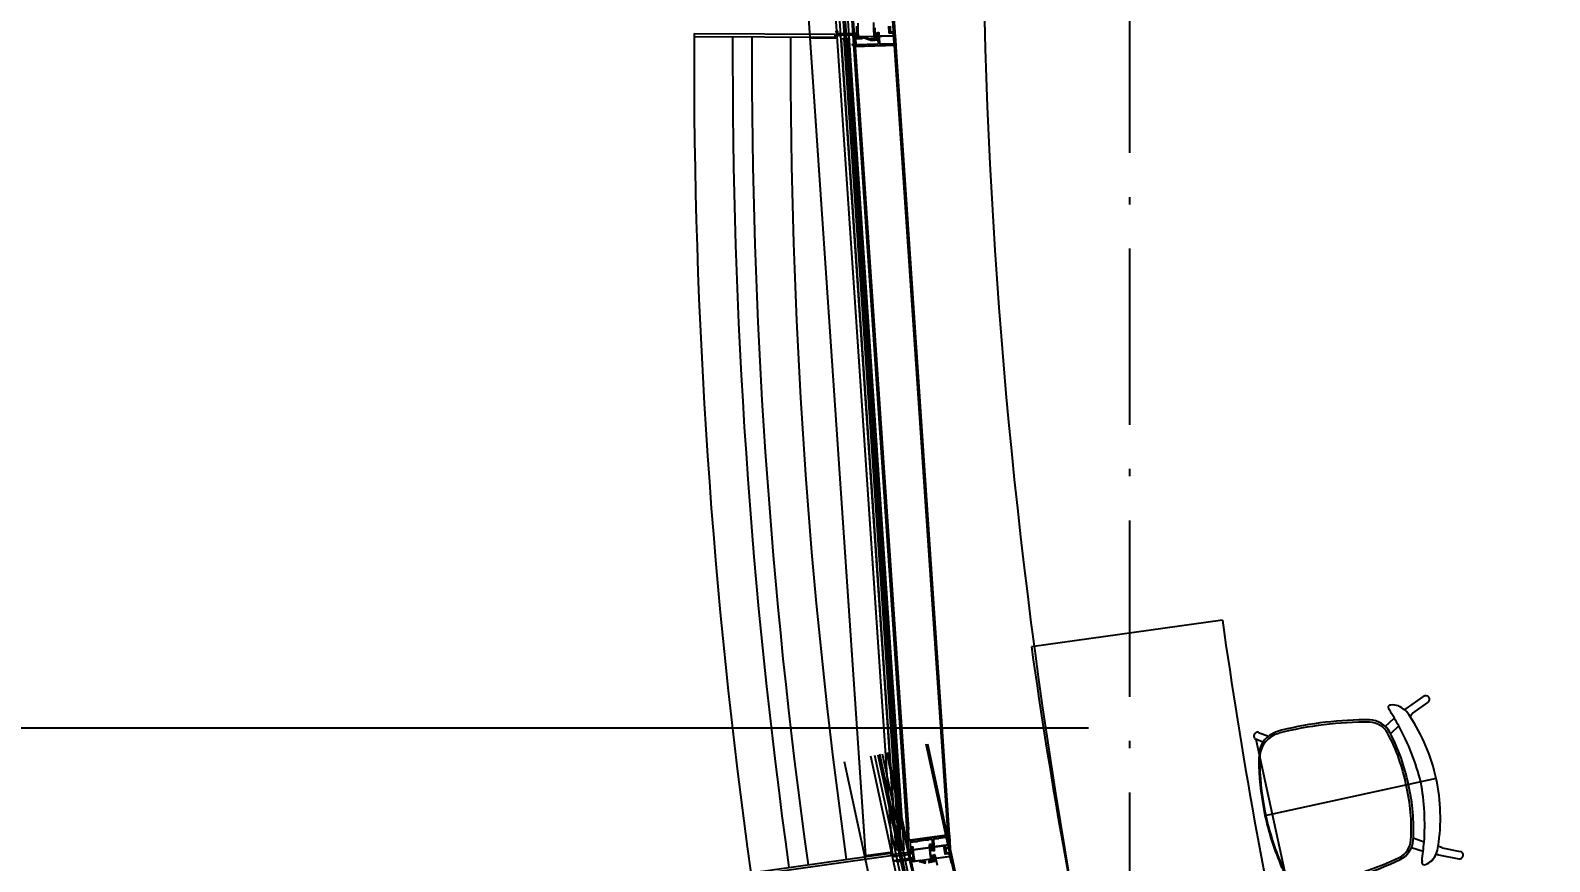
# Model space of a CAD drawing. Extents: x -120222 to -41942, y -19134 to 30932.
# Drawn here: x -102797 to -98859, y 1789 to 3943 of the extents above; entities that cross this region are included whole.
import ezdxf

# ---------------------------------------------------------------- set-up
doc = ezdxf.new("R2010")
doc.units = 0
doc.header["$LTSCALE"] = 150
doc.header["$MEASUREMENT"] = 0
doc.header["$PDMODE"] = 1
doc.header["$PDSIZE"] = -2
doc.linetypes.add('ISO-10______', pattern=[4.699, 3.048, -0.762, 0.127, -0.762])
doc.layers.get('0').update_dxf_attribs({"linetype": 'CONTINUOUS'})
doc.layers.get('DEFPOINTS').update_dxf_attribs({"linetype": 'CONTINUOUS'})
for name, color, linetype in [('____-567', 7, 'CONTINUOUS'), ('_____', 7, 'CONTINUOUS'), ('_____-1', 7, 'CONTINUOUS'), ('____B', 7, 'CONTINUOUS'), ('___B', 7, 'CONTINUOUS')]:
    doc.layers.add(name, color=color, linetype=linetype)
doc.styles.get("Standard").update_dxf_attribs({"font": 'txt', "bigfont": 'BIGFONT.SHX'})
doc.dimstyles.new('KOYATSU-1', dxfattribs={"dimtxt": 116.375326, "dimasz": 75.111694, "dimexe": 0, "dimexo": 150, "dimgap": 150, "dimtad": 1, "dimdec": 1, "dimdsep": 46, "dimtxsty": 'Standard', "dimcen": 0, "dimadec": 0, "dimazin": 0, "dimtfac": 1, "dimtdec": 1, "dimtix": 1, "dimtmove": 2, "dimatfit": 3, "dimfxl": 1, "dimtolj": 1, "dimarcsym": 0})

# ---------------------------------------------------------------- blocks, each defined once
blk = doc.blocks.new('____-25')
at = {"color": 1, "linetype": 'Continuous'}
for p, q in [((-106954.7, -2704.8), (-107115.4, -335.8)), ((-106853.5, -2690.4), (-107013.7, -328.9)), ((-107088.9, -624), (-107093.9, -623.9)), ((-107045, -620.9), (-107086.5, -622.2)), ((-106995, -619.4), (-107033, -620.5)), ((-107094.3, -648.2), (-106956.7, -2676.3)), ((-106992.2, -645), (-106854.4, -2676.5)), ((-106509.8, -4798.2), (-107009.8, -2477)), ((-106411.7, -4769.3), (-106910.1, -2455.5)), ((-106852.7, -2716.5), (-106890.4, -2721.9)), ((-106892.9, -2722.2), (-106951, -2730.5)), ((-106932.5, -2757.7), (-106898.3, -2753)), ((-106886.3, -2751.3), (-106848.5, -2746.1)), ((-106941.9, -2759), (-106946.9, -2759.7))]:
    blk.add_line(p, q, dxfattribs=at)
at = {"color": 1, "linetype": 'Continuous', "flags": 128}
for points in [[(-106997.8, -2735.3), (-107067.3, -2745.1), (-107230.2, -343.6)], [(-106996.9, -2740), (-106997.4, -2740), (-107160.3, -338.9)], [(-107142.4, -337.7), (-106980.1, -2729.7), (-106988.1, -2730.2), (-107150.4, -338.2)], [(-107130.4, -336.8), (-106968.1, -2728.9), (-106974.1, -2729.3), (-107136.4, -337.2)], [(-107010.7, -328.7), (-106850.5, -2690.2), (-106957.7, -2705.3), (-107118.4, -336)], [(-107071.6, -2681), (-107211.1, -625.1), (-107140.9, -625.4)], [(-107141.2, -620.3), (-107141.7, -613.9), (-107094.7, -612.5), (-107094, -622.4), (-106991, -619.2), (-106989.2, -644.9)], [(-107001.8, -2676.2), (-107141.2, -620.3), (-107140.7, -620.3)], [(-106983.7, -2676.3), (-107122.7, -627.7), (-107130.7, -628.2), (-106991.7, -2676.2)], [(-106971.7, -2676.3), (-107110.7, -626.9), (-107116.7, -627.3), (-106977.7, -2676.3)], [(-106851.4, -2676.5), (-106989.2, -644.9), (-107097.3, -648.3), (-106959.7, -2676.3)], [(-107024.5, -2480.2), (-106519.6, -4823.9), (-106525.5, -4825.2), (-107030.3, -2481.4)], [(-106907.2, -2454.9), (-106408.8, -4768.7), (-106512.7, -4799.1), (-107012.7, -2477.6)], [(-106548, -4834.6), (-106615.4, -4854.3), (-107122.2, -2501.2)], [(-106546.5, -4839.1), (-106547, -4839.2), (-107053.8, -2486.5)], [(-107036.2, -2482.7), (-106531.4, -4826.4), (-106539.2, -4828.1), (-107044, -2484.4)], [(-106997.4, -2740), (-106997, -2746.8), (-106950.3, -2740.3), (-106951, -2730.5), (-106848.7, -2715.9), (-106850.5, -2690.2)], [(-106928.6, -2759.9), (-106926.5, -2759.6), (-106911.2, -2763.7)], [(-106994.1, -2763.4), (-106995.6, -2756.7), (-106948.9, -2750.2), (-106946.9, -2759.7), (-106844.6, -2745.5), (-106839.1, -2770.7)]]:
    blk.add_lwpolyline(points, dxfattribs=at)
for points in [[(-107043.5, -598.9), (-107043.5, -605.9), (-107043, -612.9), (-107043, -612.9, 0.414214), (-107042.5, -613.3), (-107038, -613), (-107038, -613, -0.414214), (-107037.5, -613.5), (-107037.4, -614), (-107037.4, -614, -0.414214), (-107037.9, -614.5), (-107039.4, -614.6), (-107039.2, -617.3), (-107039.2, -617.3, -0.414214), (-107039.5, -617.6), (-107040.4, -617.7), (-107040.4, -617.7, -0.414214), (-107040.7, -617.4), (-107040.9, -615.2), (-107042.4, -615.3), (-107042.4, -615.3, 0.414214), (-107042.8, -615.8), (-107042.1, -625.8), (-107042.1, -625.8, 0.414214), (-107041.6, -626.3), (-107040.1, -626.2), (-107040.3, -624), (-107040.3, -624, -0.414214), (-107040, -623.7), (-107039.1, -623.6), (-107039.1, -623.6, -0.414214), (-107038.8, -623.9), (-107038.6, -626.6), (-107037.1, -626.5), (-107037.1, -626.5, -0.414214), (-107036.6, -626.9), (-107036.5, -627.4), (-107036.5, -627.4, -0.414214), (-107037, -628), (-107052.8, -629), (-107052.6, -631), (-107052.6, -631, -0.414214), (-107053.1, -631.6), (-107054.6, -631.7), (-107054.6, -631.7, -0.414214), (-107055.1, -631.2), (-107055.2, -629.2), (-107059.4, -629.5), (-107073.8, -624.3), (-107076, -624.4), (-107076, -626.4), (-107076, -626.4, -0.414214), (-107076.5, -626.9), (-107078, -626.9), (-107078, -626.9, -0.414214), (-107078.5, -626.5), (-107078.5, -624.5), (-107088.3, -624.8), (-107088.3, -624.8, -0.403519), (-107088.9, -624.3), (-107090, -607.3), (-107089.9, -594.2)], [(-107087.4, -586.8), (-107087.5, -607.2), (-107086.5, -621.7), (-107086.5, -621.7, 0.403519), (-107086, -622.2), (-107073.4, -621.8), (-107059.1, -627), (-107057.8, -626.9), (-107057.6, -627.1), (-107057.4, -626.9), (-107052.8, -626.5), (-107052.6, -626.7), (-107052.4, -626.5), (-107045.1, -626), (-107045.1, -626, 0.414214), (-107044.7, -625.5), (-107046, -605.9), (-107045.9, -585.4)], [(-107015.9, -640), (-107015.7, -640.2), (-107015.5, -640), (-107010.9, -639.9), (-107010.7, -640.1), (-107010.5, -639.9), (-106994.7, -639.4), (-106994.7, -639.4, 0.42499), (-106993.7, -638.3), (-106995.4, -613.3), (-106995.4, -613.3, 0.403519), (-106996.4, -612.4), (-107005.6, -612.7), (-107005.6, -612.7, -0.414214), (-107006.6, -611.7), (-107007.1, -594.7)], [(-107004.1, -594.6), (-107003.7, -609.1), (-107003.7, -609.1, 0.414214), (-107003.1, -609.6), (-106992.1, -609.3), (-106992.1, -609.3, -0.403519), (-106991.6, -609.7), (-106989.3, -643.7), (-106989.3, -643.7, -0.42499), (-106989.8, -644.2), (-107096.8, -647.5), (-107096.8, -647.5, -0.403519), (-107097.3, -647.1), (-107097.6, -643.3), (-107099.1, -643.4), (-107099, -644.4), (-107099, -644.4, -0.414214), (-107099.3, -644.7), (-107099.9, -644.7), (-107099.9, -644.7, -0.182676), (-107100.1, -644.7), (-107101, -643.9), (-107101, -643.9, -0.451416), (-107101.2, -641.7), (-107100.3, -640.8), (-107100.3, -640.8, -0.182676), (-107100.2, -640.7), (-107099.6, -640.7), (-107099.6, -640.7, -0.414214), (-107099.3, -641), (-107099.2, -641.9), (-107097.7, -641.8), (-107099.2, -619.1), (-107099.2, -619.1, 0.403519), (-107100.3, -618.1), (-107130.3, -619.1), (-107134, -619.3), (-107134, -619.3, -0.414214), (-107134.3, -619), (-107134.4, -617.8), (-107133.7, -617.8), (-107133.7, -617.8, 0.414214), (-107133.4, -617.5), (-107133.5, -616.8), (-107133.5, -616.8, 0.414214), (-107134.5, -615.9), (-107138.5, -616.1), (-107138.5, -616.1, 0.414214), (-107139.5, -617.2), (-107139.4, -617.9), (-107139.4, -617.9, 0.414214), (-107139.1, -618.2), (-107138.4, -618.1), (-107138.3, -619.3), (-107138.3, -619.3, -0.414214), (-107138.6, -619.6), (-107140.8, -619.8), (-107140.8, -619.8, -0.414214), (-107141.3, -619.3), (-107141.6, -614.4), (-107141.6, -614.4, -0.42499), (-107141.2, -613.9), (-107095.6, -612.5), (-107095.6, -612.5, -0.403519), (-107094.6, -613.4), (-107093.9, -624), (-107093.9, -624, 0.403519), (-107092.9, -624.9), (-107079.3, -624.5), (-107079.3, -624.5, -0.414214), (-107078.8, -625), (-107078.8, -627), (-107079.2, -627.5), (-107086.7, -627.7), (-107087.2, -627.2), (-107092.6, -627.4), (-107092.6, -627.4, 0.42499), (-107093.6, -628.5), (-107092.7, -641.5), (-107092.7, -641.5, 0.403519), (-107091.7, -642.4), (-107036.2, -640.7), (-107036.2, -640.7, 0.42499), (-107034.3, -638.5), (-107034.8, -631.3), (-107034.8, -631.3, 0.414214), (-107035.8, -630.4), (-107044.3, -631), (-107044.8, -631.5), (-107051.8, -632), (-107052.3, -631.5), (-107052.4, -629.5), (-107052.4, -629.5, -0.414214), (-107052, -629), (-107036, -627.9), (-107036, -627.9, 0.414214), (-107035.1, -626.8), (-107036.1, -611.2), (-107036.1, -611.2, -0.42499), (-107035.6, -610.6), (-107034.1, -610.6), (-107034.1, -610.6, -0.403519), (-107033.6, -611), (-107031.8, -638.6), (-107031.8, -638.6, 0.403519), (-107029.7, -640.5), (-107015.9, -640)], [(-106911.2, -2761.1), (-106926.3, -2757.1), (-106938.9, -2758.8), (-106938.9, -2758.8, -0.393281), (-106939.5, -2758.4), (-106942.5, -2744.2), (-106943.9, -2723.9), (-106943.9, -2723.9, 0.414214), (-106946, -2722.1), (-106949, -2722.3), (-106949, -2722.3, 0.414214), (-106950, -2723.3), (-106949.9, -2725), (-106949.9, -2725, 0.414214), (-106949, -2725.8), (-106948.6, -2725.8), (-106948.6, -2725.8, 0.414214), (-106948.3, -2725.4), (-106948.4, -2724.7), (-106948.4, -2724.7, -0.414214), (-106947.9, -2724.2), (-106947.4, -2724.2), (-106947.4, -2724.2, -0.414214), (-106946.9, -2724.6), (-106946.6, -2729), (-106946.6, -2729, -0.414214), (-106947, -2729.6), (-106947.5, -2729.6), (-106947.5, -2729.6, -0.414214), (-106948.1, -2729.1), (-106948.1, -2728.4), (-106948.1, -2728.4, 0.414214), (-106948.4, -2728.1), (-106948.8, -2728.2), (-106948.8, -2728.2, 0.414214), (-106949.6, -2729), (-106949.5, -2730.2), (-106949.5, -2730.2, 0.414214), (-106948.4, -2731.2), (-106946.4, -2731), (-106946.4, -2731, -0.414214), (-106945.9, -2731.5), (-106945, -2744.6), (-106941.4, -2761.3)], [(-106904.7, -2762.3), (-106889.2, -2759), (-106889.2, -2759, 0.414214), (-106888.8, -2758.4), (-106888.9, -2757.9), (-106888.9, -2757.9, 0.414214), (-106889.5, -2757.5), (-106891, -2757.8), (-106891.6, -2755.2), (-106891.6, -2755.2, 0.414214), (-106891.9, -2755), (-106892.8, -2755.2), (-106892.8, -2755.2, 0.414214), (-106893, -2755.5), (-106892.6, -2757.7), (-106894, -2758), (-106894, -2758, -0.414214), (-106894.6, -2757.6), (-106896.7, -2747.8), (-106896.7, -2747.8, -0.414214), (-106896.4, -2747.2), (-106894.9, -2746.9), (-106894.4, -2749.1), (-106894.4, -2749.1, 0.414214), (-106894.1, -2749.3), (-106893.2, -2749.1), (-106893.2, -2749.1, 0.414214), (-106893, -2748.7), (-106893.5, -2746.1), (-106892.1, -2745.8), (-106892.1, -2745.8, 0.414214), (-106891.7, -2745.2), (-106891.8, -2744.7), (-106891.8, -2744.7, 0.414214), (-106892.4, -2744.3), (-106896.8, -2745.3), (-106896.8, -2745.3, -0.414214), (-106897.4, -2744.9), (-106898.9, -2738), (-106899.3, -2731.1), (-106899.3, -2731.1, -0.414214), (-106898.9, -2730.5), (-106894.4, -2730.2), (-106894.4, -2730.2, 0.414214), (-106893.9, -2729.7), (-106893.9, -2729.2), (-106893.9, -2729.2, 0.414214), (-106894.5, -2728.7), (-106896, -2728.8), (-106896.2, -2726.1), (-106896.2, -2726.1, 0.414214), (-106896.5, -2725.8), (-106897.4, -2725.9), (-106897.4, -2725.9, 0.414214), (-106897.7, -2726.2), (-106897.5, -2728.4), (-106899, -2728.5), (-106899, -2728.5, -0.414214), (-106899.5, -2728.1), (-106900.2, -2718.1), (-106900.2, -2718.1, -0.414214), (-106899.7, -2717.6), (-106898.3, -2717.5), (-106898.1, -2719.6), (-106898.1, -2719.6, 0.414214), (-106897.8, -2719.9), (-106896.9, -2719.9), (-106896.9, -2719.9, 0.414214), (-106896.6, -2719.5), (-106896.8, -2716.9), (-106895.3, -2716.7), (-106895.3, -2716.7, 0.414214), (-106894.8, -2716.2), (-106894.9, -2715.7), (-106894.9, -2715.7, 0.414214), (-106895.4, -2715.3), (-106900.9, -2715.6), (-106900.9, -2715.6, 0.414214), (-106902.7, -2717.8), (-106901.3, -2738.4), (-106897.2, -2757.6), (-106897.2, -2757.6, -0.414214), (-106897.6, -2758.2), (-106904.7, -2759.8), (-106904.9, -2760)], [(-106844.5, -2764.6), (-106849.8, -2740.1), (-106849.8, -2740.1, 0.393281), (-106850.9, -2739.4), (-106860.1, -2740.7), (-106860.1, -2740.7, -0.414214), (-106861.2, -2739.8), (-106863.6, -2723), (-106863.6, -2723, -0.414214), (-106862.3, -2721.3, -0.414214), (-106860.6, -2722.6), (-106858.6, -2736.9), (-106858.6, -2736.9, 0.414214), (-106858.1, -2737.3), (-106847.1, -2735.8), (-106847.1, -2735.8, -0.393281), (-106846.6, -2736.2), (-106839.4, -2769.5)], [(-106947.7, -2779.5), (-106952.5, -2757.2), (-106952.5, -2757.2, 0.393281), (-106953.6, -2756.4), (-106983.5, -2760.6)], [(-106987, -2759.8, 0.414214), (-106986.8, -2759.5), (-106987, -2758.8), (-106987, -2758.8, 0.414214), (-106988.1, -2758), (-106992.1, -2758.9), (-106992.1, -2758.9, 0.414214), (-106992.8, -2760)], [(-106994.4, -2762.4), (-106995.5, -2757.3), (-106995.5, -2757.3, -0.435461), (-106995.1, -2756.7), (-106949.8, -2750.3), (-106949.8, -2750.3, -0.393281), (-106948.7, -2751.1), (-106946.5, -2761.5)], [(-106903.9, -2762.1), (-106888.2, -2758.8), (-106888.2, -2758.8, 0.414214), (-106887.5, -2757.6), (-106890.7, -2742.5), (-106890.7, -2742.5, -0.435461), (-106890.3, -2741.9), (-106888.8, -2741.7), (-106888.8, -2741.7, -0.393281), (-106888.3, -2742.1), (-106882.4, -2769.2)]]:
    blk.add_lwpolyline(points, format="xyb", dxfattribs=at)
for points in [[(-107146.5, -616.4), (-107512.1, -614.5), (-107512.1, -621.5), (-107146.6, -623.4)], [(-107119.7, -635.5), (-107118.7, -635.4), (-107116.1, -636.7), (-107116.7, -627.3), (-107122.7, -627.7), (-107122.1, -637.1)], [(-107119.7, -635.5), (-107118.7, -635.4), (-107116.1, -636.7), (-107115.7, -641.7), (-107121.7, -642.1), (-107122.1, -637.1)], [(-106978.1, -2721.5), (-106977.2, -2721.4), (-106974.8, -2719.8), (-106975.1, -2714.8), (-106981.1, -2715.2), (-106980.7, -2720.2)], [(-107002.1, -2745), (-107364.1, -2796), (-107365.1, -2789), (-107002.6, -2738)], [(-106978.1, -2721.5), (-106977.2, -2721.4), (-106974.8, -2719.8), (-106974.1, -2729.3), (-106980.1, -2729.7), (-106980.7, -2720.2)]]:
    blk.add_lwpolyline(points, close=True, dxfattribs=at)
blk.add_lwpolyline([(-106872.1, -2698.8), (-106872.2, -2699), (-106878.9, -2699.9), (-106878.9, -2700.2), (-106878.9, -2700.2, -0.414214), (-106879.3, -2700.8), (-106889.8, -2701.5), (-106889.9, -2701.5), (-106889.9, -2701.5, 0.393281), (-106891.7, -2703.6), (-106889.8, -2731.3), (-106889.8, -2731.3, -0.393281), (-106890.2, -2731.8), (-106891.7, -2732), (-106891.7, -2732, -0.435461), (-106892.3, -2731.6), (-106894.1, -2704.2), (-106894.1, -2704.2, 0.435461), (-106896.4, -2702.4), (-106905.7, -2703.7), (-106905.7, -2704), (-106905.7, -2704, -0.414214), (-106906.1, -2704.5), (-106916.6, -2705.2), (-106933.5, -2707.6), (-106933.5, -2707.9), (-106933.5, -2707.9, -0.414214), (-106933.9, -2708.4), (-106944.4, -2709.1), (-106951.4, -2710.1), (-106951.4, -2710.1, 0.393281), (-106952.3, -2711.2), (-106950.4, -2739.3), (-106950.4, -2739.3, -0.393281), (-106951.2, -2740.4), (-106996.4, -2746.8), (-106996.4, -2746.8, -0.435461), (-106997, -2746.3), (-106997.4, -2741), (-106997.4, -2741, -0.414214), (-106996.9, -2740.5), (-106994.7, -2740.4), (-106994.7, -2740.4, -0.414214), (-106994.4, -2740.6), (-106994.3, -2741.8), (-106995, -2741.9), (-106995, -2741.9, 0.414214), (-106995.3, -2742.2), (-106995.2, -2742.9), (-106995.2, -2742.9, 0.414214), (-106994.2, -2743.8), (-106990.2, -2743.6), (-106990.2, -2743.6, 0.414214), (-106989.3, -2742.5), (-106989.3, -2741.8), (-106989.3, -2741.8, 0.414214), (-106989.6, -2741.5), (-106990.3, -2741.6), (-106990.4, -2740.4), (-106990.4, -2740.4, -0.414214), (-106990.1, -2740), (-106986.4, -2739.8), (-106956.6, -2735.6), (-106956.6, -2735.6, 0.393281), (-106955.7, -2734.5), (-106957.3, -2711.7), (-106958.8, -2711.8), (-106958.7, -2712.7), (-106958.7, -2712.7, -0.414214), (-106959, -2713.1), (-106959.6, -2713.1), (-106959.6, -2713.1, -0.182676), (-106959.8, -2713), (-106960.7, -2712.3), (-106960.7, -2712.3, -0.451416), (-106960.9, -2710.1), (-106960, -2709.2), (-106960, -2709.2, -0.182676), (-106959.8, -2709.1), (-106959.2, -2709.1), (-106959.2, -2709.1, -0.414214), (-106958.9, -2709.4), (-106958.9, -2710.3), (-106957.4, -2710.2), (-106957.6, -2706.4), (-106957.6, -2706.4, -0.393281), (-106957.2, -2705.9), (-106851, -2691), (-106851, -2691, -0.435461), (-106850.4, -2691.4), (-106848.1, -2725.4), (-106848.1, -2725.4, -0.393281), (-106848.5, -2726), (-106857, -2727.1), (-106857, -2727.1, -0.414214), (-106858.1, -2726.3), (-106858.2, -2725.3), (-106858.2, -2725.3, -0.414214), (-106857.4, -2724.2), (-106853.2, -2723.6), (-106853.2, -2723.6, 0.393281), (-106852.3, -2722.5), (-106854, -2697.5), (-106854, -2697.5, 0.435461), (-106855.1, -2696.6), (-106871.8, -2698.9)], format="xyb", close=True, dxfattribs=at)
at = {"color": 1, "linetype": 'Continuous'}
blk.add_circle((-107142, -608.9), 2, dxfattribs=at)
for radius, start, end in [(15250, 179.79432, 187.9637), (15150, 179.79498, 187.96342), (15100, 179.79532, 187.96327), (15000, 179.796, 187.96299)]:
    blk.add_arc((-92262.2, -676.2), radius, start, end, dxfattribs=at)
blk = doc.blocks.new('____-26')
at = {"color": 1}
blk.add_blockref('____-25', (0, 0), dxfattribs=at)
blk = doc.blocks.new('____-27')
at = {"color": 1}
blk.add_blockref('____-26', (0, 0), dxfattribs=at)
blk = doc.blocks.new('____-28')
at = {"color": 1}
blk.add_blockref('____-27', (0, 0), dxfattribs=at)
blk = doc.blocks.new('____-54')
at = {"color": 1, "linetype": 'Continuous'}
blk.add_arc((-91470.4, -183.7), 15294.1, 179.52081, 197.40819, dxfattribs=at)
blk = doc.blocks.new('____-167')
at = {"color": 1}
for name in ['____-54', '____-28']:
    blk.add_blockref(name, (0, 0), dxfattribs=at)
blk = doc.blocks.new('____-489')
at = {"color": 1, "linetype": 'Continuous'}
for p, q in [((-105442, -3389), (-105398.3, -3357.6)), ((-105426.1, -3401.4), (-105386.9, -3373.4)), ((-105497.6, -3435.2), (-105474.3, -3413.7)), ((-105444.5, -3390), (-105447.9, -3392.1)), ((-105442, -3389), (-105444.5, -3390)), ((-105430.5, -3406.6), (-105433.6, -3409.1)), ((-105426.1, -3401.4), (-105430.5, -3406.6)), ((-105825.9, -3451.2), (-105800.4, -3461)), ((-105462.3, -3433.7), (-105483.6, -3454.8)), ((-105814.9, -3475.8), (-105832.9, -3468.9)), ((-105832.9, -3468.9), (-105748.4, -3857.5)), ((-105365.3, -3570.8), (-105809.4, -3667.3)), ((-105396.7, -3735.7), (-105424.8, -3725.3)), ((-105429.4, -3749), (-105399.3, -3758.9)), ((-105362.4, -3768.1), (-105366.3, -3767.5)), ((-105359.7, -3768), (-105362.4, -3768.1)), ((-105356.5, -3747.2), (-105360.4, -3746.2)), ((-105359.7, -3768), (-105306.8, -3778.4)), ((-105350.4, -3750.1), (-105356.5, -3747.2)), ((-105350.4, -3750.1), (-105303, -3759.3)), ((-105735, -3843.7), (-105748.4, -3857.5)), ((-105734.8, -3870.8), (-105715.6, -3851.2))]:
    blk.add_line(p, q, dxfattribs=at)
for centre, radius, start, end in [((-105487, -3384.8), 3, 137.4137, 191.0466), ((-105470.5, -3381.6), 19.8, 191.0466, 211.1542), ((-105483, -3388.4), 8.35, 89.9927, 137.4137), ((-105479.1, -3428.5), 48.6, 70.9175, 94.6735), ((-105489.3, -3441.4), 64.4, 30.1329, 66.0413), ((-105392.6, -3365.6), 9.73, 306.1537, 125.357), ((-105546.1, -4337.8), 913.2, 89.4421, 104.4336), ((-105546.1, -4337.8), 919.2, 89.4421, 103.8486), ((-105539.4, -3479.4), 54.9, 28.3015, 87.9258), ((-105539.4, -3479.4), 60.9, 28.2768, 88.0225), ((-115242.3, -9257.7), 11382.8, 30.77381, 31.01973), ((-105840.9, -3676.6), 487.2, 12.5441, 33.2997), ((-105828.6, -3460.3), 9.74, 96.0802, 217.7942), ((-105828.8, -3458.6), 8, 68.8649, 96.0802), ((-105773, -3503), 50, 130.5936, 170.8353), ((-105757.6, -3516.4), 65, 104.4336, 174.9041), ((-105746.1, -3534.4), 91.3, 102.676, 130.5936), ((-105917.3, -3680.6), 483, 11.1052, 28.0554), ((-105917.3, -3680.6), 489, 11.1052, 28.0554), ((-106013.6, -3733.4), 627.4, 14.1981, 28.5266), ((-105830, -3461.4), 8, 217.7942, 248.7615), ((-105607.4, -3529.7), 217.8, 170.8353, 182.1343), ((-105054.4, -3510.4), 771.1, 182.0421, 191.7358), ((-105607.4, -3529.7), 215.8, 174.9041, 182.1343), ((-105054.4, -3510.4), 769.1, 182.0421, 191.7358), ((-106022.6, -3691.9), 627.4, 355.9925, 10.3209), ((-105841.9, -3671.9), 487.2, 351.2193, 11.9749), ((-105913.1, -3699.9), 483, 356.4636, 13.4139), ((-105913.1, -3699.9), 489, 356.4636, 13.4139), ((-105057.3, -3496.6), 771.1, 192.7833, 202.477), ((-105057.3, -3496.6), 769.1, 192.7833, 202.477), ((-105485.8, -3726.1), 54.9, 296.7782, 356.2125), ((-105485.8, -3726.1), 60.9, 296.5988, 356.2452), ((-116711.7, -2495.6), 11382.8, 353.49933, 353.74524), ((-105848.2, -2947.9), 913.2, 280.0854, 295.077), ((-105848.2, -2947.9), 919.2, 280.6705, 295.077), ((-105424.5, -3739.9), 64.4, 318.4778, 354.3861), ((-105305, -3768.8), 9.73, 259.1621, 78.3653), ((-105568.6, -3708.5), 217.8, 202.3847, 213.6838), ((-105568.6, -3708.5), 215.8, 202.3847, 209.6149), ((-105699.6, -3783), 65, 209.6149, 280.0854), ((-105382.5, -3786.6), 19.8, 173.3648, 193.4724), ((-105398.8, -3790.5), 3, 193.4724, 247.1054), ((-105396.7, -3785.5), 8.35, 247.1054, 294.5264), ((-105409.8, -3747.4), 48.6, 289.8456, 313.6015), ((-105742.7, -3863.1), 8, 135.7576, 166.7248), ((-105708.1, -3801.6), 50, 213.6838, 253.9255), ((-105696.7, -3761.8), 91.3, 253.9255, 281.843), ((-105741, -3863.5), 9.74, 166.7248, 288.4389), ((-105740.5, -3865.2), 8, 288.4389, 315.6541)]:
    blk.add_arc(centre, radius, start, end, dxfattribs=at)
at = {"color": 2, "linetype": 'Continuous'}
blk.add_point((-105809.4, -3667.2), dxfattribs=at)
blk = doc.blocks.new('____-490')
at = {"color": 1, "linetype": 'Continuous'}
for p, q in [((-105665, -2362.9), (-105621.2, -2331.6)), ((-105649.1, -2375.4), (-105609.9, -2347.4)), ((-105720.5, -2409.2), (-105697.2, -2387.7)), ((-105667.5, -2364), (-105670.8, -2366.1)), ((-105665, -2362.9), (-105667.5, -2364)), ((-105653.5, -2380.5), (-105656.6, -2383)), ((-105649.1, -2375.4), (-105653.5, -2380.5)), ((-106048.9, -2425.1), (-106023.4, -2435)), ((-105685.3, -2407.7), (-105706.5, -2428.8)), ((-106037.9, -2449.8), (-106055.9, -2442.8)), ((-106055.9, -2442.8), (-105971.4, -2831.5)), ((-105588.2, -2544.7), (-106032.3, -2641.2)), ((-105619.7, -2709.7), (-105647.8, -2699.3)), ((-105652.3, -2722.9), (-105622.2, -2732.8)), ((-105585.3, -2742), (-105589.2, -2741.5)), ((-105582.6, -2741.9), (-105585.3, -2742)), ((-105579.4, -2721.1), (-105583.3, -2720.2)), ((-105582.6, -2741.9), (-105529.8, -2752.3)), ((-105573.3, -2724), (-105579.4, -2721.1)), ((-105573.3, -2724), (-105526, -2733.2)), ((-105958, -2817.7), (-105971.4, -2831.5)), ((-105957.7, -2844.7), (-105938.6, -2825.1))]:
    blk.add_line(p, q, dxfattribs=at)
for centre, radius, start, end in [((-105709.9, -2358.7), 3, 137.4137, 191.0466), ((-105693.5, -2355.5), 19.8, 191.0466, 211.1542), ((-105706, -2362.4), 8.35, 89.9927, 137.4137), ((-105702, -2402.4), 48.6, 70.9175, 94.6735), ((-105712.3, -2415.4), 64.4, 30.1329, 66.0413), ((-105615.6, -2339.5), 9.73, 306.1537, 125.357), ((-105769.1, -3311.7), 913.2, 89.4421, 104.4336), ((-105769.1, -3311.7), 919.2, 89.4421, 103.8486), ((-105762.4, -2453.4), 54.9, 28.3015, 87.9258), ((-105762.4, -2453.4), 60.9, 28.2768, 88.0225), ((-115465.3, -8231.7), 11382.8, 30.77381, 31.01973), ((-106063.8, -2650.5), 487.2, 12.5441, 33.2997), ((-106051.6, -2434.3), 9.74, 96.0802, 217.7942), ((-106053, -2435.4), 8, 217.7942, 248.7615), ((-106051.8, -2432.6), 8, 68.8649, 96.0802), ((-105980.5, -2490.3), 65, 104.4336, 174.9041), ((-105996, -2477), 50, 130.5936, 170.8353), ((-105969.1, -2508.4), 91.3, 102.676, 130.5936), ((-106140.3, -2654.5), 483, 11.1052, 28.0554), ((-106140.3, -2654.5), 489, 11.1052, 28.0554), ((-106236.6, -2707.3), 627.4, 14.1981, 28.5266), ((-105830.4, -2503.7), 217.8, 170.8353, 182.1343), ((-105277.3, -2484.3), 771.1, 182.0421, 191.7358), ((-105830.4, -2503.7), 215.8, 174.9041, 182.1343), ((-105277.3, -2484.3), 769.1, 182.0421, 191.7358), ((-106245.6, -2665.8), 627.4, 355.9925, 10.3209), ((-106064.8, -2645.8), 487.2, 351.2193, 11.9749), ((-106136.1, -2673.8), 483, 356.4636, 13.4139), ((-106136.1, -2673.8), 489, 356.4636, 13.4139), ((-105280.3, -2470.6), 771.1, 192.7833, 202.477), ((-105280.3, -2470.6), 769.1, 192.7833, 202.477), ((-105708.8, -2700), 54.9, 296.7782, 356.2125), ((-105708.8, -2700), 60.9, 296.5988, 356.2452), ((-116934.7, -1469.5), 11382.8, 353.49933, 353.74524), ((-106071.1, -1921.9), 913.2, 280.0854, 295.077), ((-106071.1, -1921.9), 919.2, 280.6705, 295.077), ((-105632.7, -2721.4), 48.6, 289.8456, 313.6015), ((-105647.4, -2713.9), 64.4, 318.4778, 354.3861), ((-105528, -2742.8), 9.73, 259.1621, 78.3653), ((-105791.5, -2682.5), 217.8, 202.3847, 213.6838), ((-105791.5, -2682.5), 215.8, 202.3847, 209.6149), ((-105922.6, -2757), 65, 209.6149, 280.0854), ((-105605.5, -2760.5), 19.8, 173.3648, 193.4724), ((-105621.8, -2764.4), 3, 193.4724, 247.1054), ((-105619.7, -2759.5), 8.35, 247.1054, 294.5264), ((-105964, -2837.5), 9.74, 166.7248, 288.4389), ((-105965.7, -2837.1), 8, 135.7576, 166.7248), ((-105931.1, -2775.5), 50, 213.6838, 253.9255), ((-105919.7, -2735.8), 91.3, 253.9255, 281.843), ((-105963.4, -2839.1), 8, 288.4389, 315.6541)]:
    blk.add_arc(centre, radius, start, end, dxfattribs=at)
at = {"color": 2, "linetype": 'Continuous'}
blk.add_point((-106032.3, -2641.2), dxfattribs=at)
blk = doc.blocks.new('____-491')
at = {"color": 2, "linetype": 'Continuous'}
blk.add_point((-105920.9, -3154.2), dxfattribs=at)
at = {"color": 1}
for name in ['____-490', '____-489']:
    blk.add_blockref(name, (0, 0), dxfattribs=at)
blk = doc.blocks.new('*D590')
at = {"layer": '_____-1', "color": 0, "linetype": 'Continuous', "lineweight": -2, "transparency": 16777216}
for p, q in [((-100043.9, 4534.7), (-104808.4, 4534.7)), ((-104808.4, -7290.2), (-104808.4, 4459.6)), ((-100097.5, -7365.3), (-104808.4, -7365.3))]:
    blk.add_line(p, q, dxfattribs=at)
at = {"layer": '_____-1', "color": 0, "linetype": 'Continuous', "transparency": 16777216}
for points in [[(-104820.9, 4459.6), (-104795.9, 4459.6), (-104808.4, 4534.7)], [(-104820.9, -7290.2), (-104795.9, -7290.2), (-104808.4, -7365.3)]]:
    blk.add_solid(points, dxfattribs=at)
at = {"layer": 'DEFPOINTS', "color": 0, "linetype": 'Continuous', "transparency": 16777216}
for p in [(-104808.4, 4534.7), (-99893.9, 4534.7), (-99947.5, -7365.3)]:
    blk.add_point(p, dxfattribs=at)
at = {"layer": '_____-1', "color": 0, "linetype": 'Continuous', "transparency": 16777216, "insert": (-105016.6, -1415.3), "char_height": 116.38, "attachment_point": 5, "rotation": 90}
blk.add_mtext('\\A1;11900', dxfattribs=at)
blk = doc.blocks.new('*D599')
at = {"layer": '_____-1', "color": 0, "linetype": 'Continuous', "lineweight": -2, "transparency": 16777216}
for p, q in [((-100043.9, 4534.7), (-103808.4, 4534.7)), ((-103808.4, 2209.8), (-103808.4, 4459.6)), ((-100055, 2134.7), (-103808.4, 2134.7))]:
    blk.add_line(p, q, dxfattribs=at)
at = {"layer": '_____-1', "color": 0, "linetype": 'Continuous', "transparency": 16777216}
for points in [[(-103820.9, 4459.6), (-103795.9, 4459.6), (-103808.4, 4534.7)], [(-103820.9, 2209.8), (-103795.9, 2209.8), (-103808.4, 2134.7)]]:
    blk.add_solid(points, dxfattribs=at)
at = {"layer": 'DEFPOINTS', "color": 0, "linetype": 'Continuous', "transparency": 16777216}
for p in [(-103808.4, 4534.7), (-99893.9, 4534.7), (-99905, 2134.7)]:
    blk.add_point(p, dxfattribs=at)
at = {"layer": '_____-1', "color": 0, "linetype": 'Continuous', "transparency": 16777216, "insert": (-104016.6, 3334.7), "char_height": 116.38, "attachment_point": 5, "rotation": 90}
blk.add_mtext('\\A1;2400', dxfattribs=at)
blk = doc.blocks.new('*D600')
at = {"layer": '_____-1', "color": 0, "linetype": 'Continuous', "lineweight": -2, "transparency": 16777216}
for p, q in [((-100055, 2134.7), (-103808.4, 2134.7)), ((-103808.4, -190.2), (-103808.4, 2059.6)), ((-100065.7, -265.3), (-103808.4, -265.3))]:
    blk.add_line(p, q, dxfattribs=at)
at = {"layer": '_____-1', "color": 0, "linetype": 'Continuous', "transparency": 16777216}
for points in [[(-103820.9, 2059.6), (-103795.9, 2059.6), (-103808.4, 2134.7)], [(-103820.9, -190.2), (-103795.9, -190.2), (-103808.4, -265.3)]]:
    blk.add_solid(points, dxfattribs=at)
at = {"layer": 'DEFPOINTS', "color": 0, "linetype": 'Continuous', "transparency": 16777216}
for p in [(-103808.4, 2134.7), (-99905, 2134.7), (-99915.7, -265.3)]:
    blk.add_point(p, dxfattribs=at)
at = {"layer": '_____-1', "color": 0, "linetype": 'Continuous', "transparency": 16777216, "insert": (-104016.6, 934.7), "char_height": 116.38, "attachment_point": 5, "rotation": 90}
blk.add_mtext('\\A1;2400', dxfattribs=at)

msp = doc.modelspace()

# ---------------------------------------------------------------- linework, layer by layer
at = {"layer": '_____', "color": 0, "linetype": 'Continuous'}
msp.add_line((-99707.5, 2415), (-100202.6, 2345.17174), dxfattribs=at)
msp.add_arc((-85693.19622, 4391.55909), 14153.00309, 188.027970754, 196.491087345, dxfattribs=at)
at = {"layer": '____B', "color": 6, "linetype": 'ISO-10______'}
msp.add_line((-99947.45331, -18224.63714), (-99947.45331, 28821.32987), dxfattribs=at)
at = {"layer": '___B', "color": 0, "linetype": 'Continuous'}
msp.add_arc((-85693.19622, 4391.55909), 14653.00309, 188.027970754, 196.491087345, dxfattribs=at)

# ---------------------------------------------------------------- block references
at = {"layer": '____-567', "color": 0}
msp.add_blockref('____-167', (6435.10495, 4548.69799), dxfattribs=at)
at = {"layer": '_____', "color": 0}
msp.add_blockref('____-491', (6435.10495, 4548.69799), dxfattribs=at)

# ---------------------------------------------------------------- dimensions: what is measured, and where the dimension line sits
at = {"layer": '_____-1', "color": 0, "linetype": 'Continuous'}
for base, p1, p2, picture, middle in [((-104808.37231, 4534.71684), (-99947.45331, -7365.28316), (-99893.86292, 4534.71684), '*D590', (-105016.55997, -1415.28316)), ((-103808.37231, 4534.71684), (-99904.96883, 2134.71684), (-99893.86292, 4534.71684), '*D599', (-104016.55997, 3334.71684)), ((-103808.37231, 2134.71684), (-99915.70175, -265.28316), (-99904.96883, 2134.71684), '*D600', (-104016.55997, 934.71684))]:
    dim = msp.add_linear_dim(base=base, p1=p1, p2=p2, angle=270, dimstyle='KOYATSU-1', dxfattribs=at)
    dim.commit()
    dim.dimension.update_dxf_attribs({"geometry": picture, "text_midpoint": middle})

doc.saveas('drawing.dxf')
